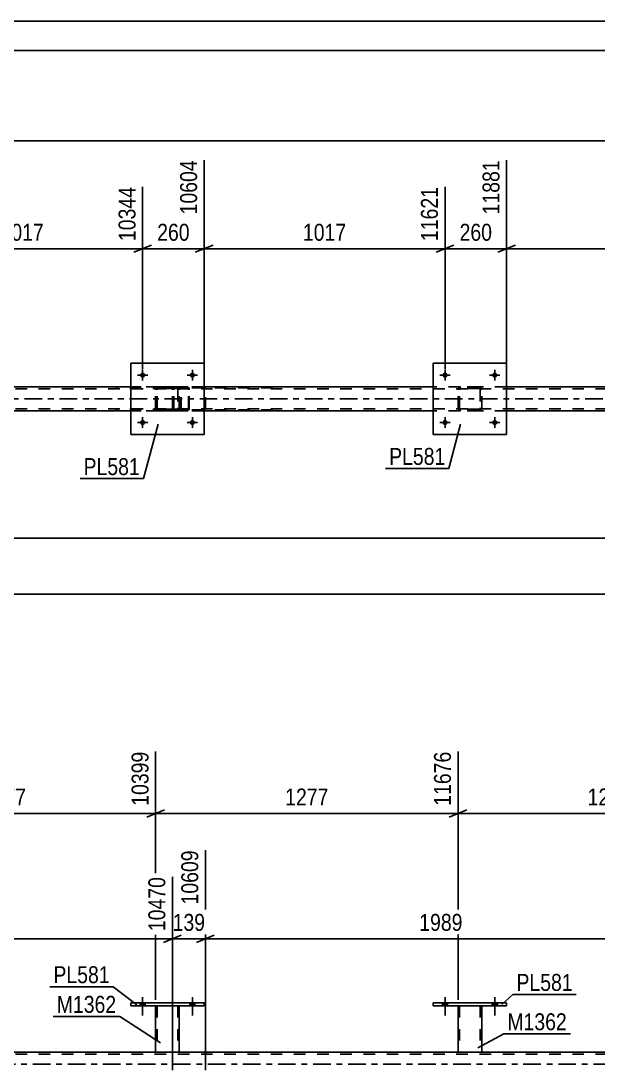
# Model space of a CAD drawing. Header units: millimetres. Extents: x -91 to 750, y -418 to 176.
# Drawn here: x 384.3 to 481.8, y -1 to 176.1 of the extents above; entities that cross this region are included whole.
import ezdxf

# ---------------------------------------------------------------- set-up
doc = ezdxf.new("R2010")
doc.units = ezdxf.units.MM
doc.linetypes.add('DXK_LINE_DOT2', pattern=[3.9198, 1.9599, -1.9599])
doc.linetypes.add('DXK_LINE_DOT3', pattern=[5.9187, 2.979, -0.9799, 0.9799, -0.9799])
doc.styles.add('Arial Narrow', font='ARIALN.TTF', dxfattribs={"height": 0.2})

# ---------------------------------------------------------------- blocks, each defined once
blk = doc.blocks.new('Unknown-814185736-1133')
at = {"color": 5, "linetype": 'Continuous'}
for p, q in [((749.66, 176.05), (-91.34, 176.05)), ((744.66, 171.05), (-86.34, 171.05))]:
    blk.add_line(p, q, dxfattribs=at)
blk = doc.blocks.new('Part-814185736-2740 - 2658')
at = {"color": 7, "linetype": 'DXK_LINE_DOT2'}
for p, q in [((458.11, 113.8), (458.15, 113.99)), ((458.15, 113.99), (458.11, 113.8)), ((458.11, 110.76), (458.11, 113.8)), ((458.35, 113.8), (458.37, 113.89)), ((458.35, 110.76), (458.35, 113.8)), ((458.37, 113.89), (458.42, 113.97)), ((458.41, 114.25), (458.59, 114.28)), ((458.59, 114.28), (458.41, 114.25)), ((458.42, 113.97), (458.5, 114.02)), ((458.5, 114.02), (458.59, 114.04)), ((461.63, 114.28), (458.59, 114.28)), ((461.63, 114.04), (458.59, 114.04)), ((461.63, 114.28), (461.81, 114.25)), ((461.81, 114.25), (461.63, 114.28)), ((461.63, 114.04), (461.72, 114.02)), ((461.72, 114.02), (461.8, 113.97)), ((461.8, 113.97), (461.85, 113.89)), ((461.85, 113.89), (461.87, 113.8)), ((461.87, 113.8), (461.87, 110.76)), ((462.07, 113.99), (462.11, 113.8)), ((462.11, 113.8), (462.07, 113.99)), ((462.11, 110.76), (462.11, 113.8)), ((458.15, 110.58), (458.11, 110.76)), ((458.11, 110.76), (458.15, 110.58)), ((458.37, 110.67), (458.35, 110.76)), ((458.42, 110.59), (458.37, 110.67)), ((458.59, 110.28), (458.41, 110.32)), ((458.41, 110.32), (458.59, 110.28)), ((458.5, 110.54), (458.42, 110.59)), ((458.59, 110.52), (458.5, 110.54)), ((461.63, 110.52), (458.59, 110.52)), ((461.63, 110.28), (458.59, 110.28)), ((461.72, 110.54), (461.63, 110.52)), ((461.81, 110.32), (461.63, 110.28)), ((461.63, 110.28), (461.81, 110.32)), ((461.8, 110.59), (461.72, 110.54)), ((461.85, 110.67), (461.8, 110.59)), ((461.87, 110.76), (461.85, 110.67)), ((462.11, 110.76), (462.07, 110.58)), ((462.07, 110.58), (462.11, 110.76))]:
    blk.add_line(p, q, dxfattribs=at)
at = {"color": 7, "linetype": 'DXK_LINE_DOT3'}
blk.add_line((460.11, 112.28), (460.11, 112.28), dxfattribs=at)
at = {"color": 7, "linetype": 'DXK_LINE_DOT2'}
for centre, start, end in [((458.59, 113.8), 112.5, 157.5), ((458.59, 113.8), 112.5, 157.5), ((461.63, 113.8), 22.5, 67.5), ((461.63, 113.8), 22.5, 67.5), ((458.59, 110.76), 202.5, 247.5), ((458.59, 110.76), 202.5, 247.5), ((461.63, 110.76), 292.5, 337.5), ((461.63, 110.76), 292.5, 337.5)]:
    blk.add_arc(centre, 0.48, start, end, dxfattribs=at)
blk = doc.blocks.new('Bolt-814185736-2729 - 2658')
at = {"linetype": 'Continuous'}
for points in [[(405.27, 108.28, -1), (404.39, 108.28, -1)], [(413.67, 108.28, -1), (412.79, 108.28, -1)]]:
    blk.add_hatch(color=1, dxfattribs=at).paths.add_polyline_path(points)
at = {"color": 1, "linetype": 'Continuous'}
for p, q in [((403.95, 108.28), (405.71, 108.28)), ((404.83, 109.16), (404.83, 107.4)), ((412.35, 108.28), (414.11, 108.28)), ((413.23, 109.16), (413.23, 107.4))]:
    blk.add_line(p, q, dxfattribs=at)
blk = doc.blocks.new('Part-814185736-2745 - 2658')
at = {"color": 2, "linetype": 'Continuous'}
for p, q in [((466.31, 118.28), (453.91, 118.28)), ((453.91, 118.28), (453.91, 106.28)), ((466.31, 106.28), (466.31, 118.28)), ((453.91, 106.28), (466.31, 106.28))]:
    blk.add_line(p, q, dxfattribs=at)
blk = doc.blocks.new('Bolt-814185736-2730 - 2658')
at = {"linetype": 'Continuous'}
for points in [[(405.27, 116.28, -1), (404.39, 116.28, -1)], [(413.67, 116.28, -1), (412.79, 116.28, -1)]]:
    blk.add_hatch(color=1, dxfattribs=at).paths.add_polyline_path(points)
at = {"color": 1, "linetype": 'Continuous'}
for p, q in [((404.83, 117.16), (404.83, 115.4)), ((413.23, 117.16), (413.23, 115.4)), ((403.95, 116.28), (405.71, 116.28)), ((412.35, 116.28), (414.11, 116.28))]:
    blk.add_line(p, q, dxfattribs=at)
blk = doc.blocks.new('Bolt-814185736-2731 - 2658')
at = {"linetype": 'Continuous'}
for points in [[(456.35, 108.28, -1), (455.47, 108.28, -1)], [(464.75, 108.28, -1), (463.87, 108.28, -1)]]:
    blk.add_hatch(color=1, dxfattribs=at).paths.add_polyline_path(points)
at = {"color": 1, "linetype": 'Continuous'}
for p, q in [((455.03, 108.28), (456.79, 108.28)), ((455.91, 109.16), (455.91, 107.4)), ((463.43, 108.28), (465.19, 108.28)), ((464.31, 109.16), (464.31, 107.4))]:
    blk.add_line(p, q, dxfattribs=at)
blk = doc.blocks.new('Bolt-814185736-2732 - 2658')
at = {"linetype": 'Continuous'}
for points in [[(456.35, 116.28, -1), (455.47, 116.28, -1)], [(464.75, 116.28, -1), (463.87, 116.28, -1)]]:
    blk.add_hatch(color=1, dxfattribs=at).paths.add_polyline_path(points)
at = {"color": 1, "linetype": 'Continuous'}
for p, q in [((455.91, 117.16), (455.91, 115.4)), ((464.31, 117.16), (464.31, 115.4)), ((455.03, 116.28), (456.79, 116.28)), ((463.43, 116.28), (465.19, 116.28))]:
    blk.add_line(p, q, dxfattribs=at)
blk = doc.blocks.new('Part-814185736-2734 - 2658')
at = {"color": 7, "linetype": 'DXK_LINE_DOT2'}
for p, q in [((407.03, 113.8), (407.07, 113.99)), ((407.07, 113.99), (407.03, 113.8)), ((407.03, 110.76), (407.03, 113.8)), ((407.27, 113.8), (407.29, 113.89)), ((407.27, 110.76), (407.27, 113.8)), ((407.29, 113.89), (407.34, 113.97)), ((407.33, 114.25), (407.51, 114.28)), ((407.51, 114.28), (407.33, 114.25)), ((407.34, 113.97), (407.42, 114.02)), ((407.42, 114.02), (407.51, 114.04)), ((410.55, 114.28), (407.51, 114.28)), ((410.55, 114.04), (407.51, 114.04)), ((410.55, 114.28), (410.73, 114.25)), ((410.73, 114.25), (410.55, 114.28)), ((410.55, 114.04), (410.64, 114.02)), ((410.64, 114.02), (410.72, 113.97)), ((410.72, 113.97), (410.77, 113.89)), ((410.77, 113.89), (410.79, 113.8)), ((410.79, 113.8), (410.79, 110.76)), ((410.99, 113.99), (411.03, 113.8)), ((411.03, 113.8), (410.99, 113.99)), ((411.03, 110.76), (411.03, 113.8)), ((407.07, 110.58), (407.03, 110.76)), ((407.03, 110.76), (407.07, 110.58)), ((407.29, 110.67), (407.27, 110.76)), ((407.34, 110.59), (407.29, 110.67)), ((407.51, 110.28), (407.33, 110.32)), ((407.33, 110.32), (407.51, 110.28)), ((407.42, 110.54), (407.34, 110.59)), ((407.51, 110.52), (407.42, 110.54)), ((410.55, 110.52), (407.51, 110.52)), ((410.55, 110.28), (407.51, 110.28)), ((410.64, 110.54), (410.55, 110.52)), ((410.73, 110.32), (410.55, 110.28)), ((410.55, 110.28), (410.73, 110.32)), ((410.72, 110.59), (410.64, 110.54)), ((410.77, 110.67), (410.72, 110.59)), ((410.79, 110.76), (410.77, 110.67)), ((411.03, 110.76), (410.99, 110.58)), ((410.99, 110.58), (411.03, 110.76))]:
    blk.add_line(p, q, dxfattribs=at)
at = {"color": 7, "linetype": 'DXK_LINE_DOT3'}
blk.add_line((409.03, 112.28), (409.03, 112.28), dxfattribs=at)
at = {"color": 7, "linetype": 'DXK_LINE_DOT2'}
for centre, start, end in [((407.51, 113.8), 112.5, 157.5), ((407.51, 113.8), 112.5, 157.5), ((410.55, 113.8), 22.5, 67.5), ((410.55, 113.8), 22.5, 67.5), ((407.51, 110.76), 202.5, 247.5), ((407.51, 110.76), 202.5, 247.5), ((410.55, 110.76), 292.5, 337.5), ((410.55, 110.76), 292.5, 337.5)]:
    blk.add_arc(centre, 0.48, start, end, dxfattribs=at)
blk = doc.blocks.new('Part-814185736-2739 - 2658')
at = {"color": 2, "linetype": 'Continuous'}
for p, q in [((415.23, 118.28), (402.83, 118.28)), ((402.83, 118.28), (402.83, 106.28)), ((415.23, 106.28), (415.23, 118.28)), ((402.83, 106.28), (415.23, 106.28))]:
    blk.add_line(p, q, dxfattribs=at)
blk = doc.blocks.new('Part-814185736-2781 - 2658')
at = {"color": 7, "linetype": 'DXK_LINE_DOT2'}
for p, q in [((640.09, 113.96), (35.67, 113.96)), ((415.23, 114.28), (402.83, 114.28)), ((466.31, 114.28), (453.91, 114.28)), ((640.09, 110.6), (35.67, 110.6)), ((415.23, 110.28), (402.83, 110.28)), ((466.31, 110.28), (453.91, 110.28))]:
    blk.add_line(p, q, dxfattribs=at)
at = {"color": 2, "linetype": 'Continuous'}
for p, q in [((402.83, 114.28), (364.15, 114.28)), ((453.91, 114.28), (415.23, 114.28)), ((504.99, 114.28), (466.31, 114.28)), ((402.83, 110.28), (364.15, 110.28)), ((453.91, 110.28), (415.23, 110.28)), ((504.99, 110.28), (466.31, 110.28))]:
    blk.add_line(p, q, dxfattribs=at)
at = {"color": 7, "linetype": 'DXK_LINE_DOT3'}
blk.add_line((35.67, 112.28), (640.09, 112.28), dxfattribs=at)
blk = doc.blocks.new('Part-814185736-2843 - 2658')
at = {"color": 7, "linetype": 'DXK_LINE_DOT2'}
for p, q in [((411.2, 114.09), (411.18, 113.96)), ((411.18, 110.6), (411.18, 113.96)), ((411.35, 113.96), (411.36, 114.03)), ((411.35, 110.6), (411.35, 113.96)), ((411.36, 114.03), (411.4, 114.08)), ((411.52, 114.28), (411.39, 114.26)), ((411.4, 114.08), (411.45, 114.11)), ((411.45, 114.11), (411.52, 114.12)), ((426.84, 114.28), (411.52, 114.28)), ((426.84, 114.12), (411.52, 114.12)), ((415.22, 114.26), (415.09, 114.28)), ((415.09, 114.12), (415.16, 114.11)), ((415.16, 114.11), (415.21, 114.08)), ((415.21, 114.08), (415.25, 114.03)), ((415.25, 114.03), (415.26, 113.96)), ((415.26, 110.6), (415.26, 113.96)), ((415.43, 113.96), (415.41, 114.09)), ((415.43, 110.6), (415.43, 113.96)), ((411.18, 110.6), (411.2, 110.48)), ((411.36, 110.54), (411.35, 110.6)), ((411.4, 110.49), (411.36, 110.54)), ((411.39, 110.31), (411.52, 110.28)), ((411.45, 110.46), (411.4, 110.49)), ((411.52, 110.44), (411.45, 110.46)), ((426.84, 110.44), (411.52, 110.44)), ((426.84, 110.28), (411.52, 110.28)), ((415.16, 110.46), (415.09, 110.44)), ((415.09, 110.28), (415.22, 110.31)), ((415.21, 110.49), (415.16, 110.46)), ((415.25, 110.54), (415.21, 110.49)), ((415.26, 110.6), (415.25, 110.54)), ((415.41, 110.48), (415.43, 110.6))]:
    blk.add_line(p, q, dxfattribs=at)
for centre, start, end in [((411.5, 113.95), 110.7583, 155.68), ((415.1, 113.95), 24.32, 69.2417), ((411.5, 110.62), 204.32, 249.2417)]:
    blk.add_arc(centre, 0.331, start, end, dxfattribs=at)
blk = doc.blocks.new('Part-814185736-2962 - 2658')
at = {"color": 7, "linetype": 'DXK_LINE_DOT2'}
for p, q in [((412.45, 114.28), (400.29, 114.28)), ((412.45, 114.04), (400.29, 114.04)), ((409.9, 113.99), (409.86, 113.8)), ((409.86, 110.76), (409.86, 113.8)), ((410.11, 113.8), (410.13, 113.9)), ((410.11, 110.76), (410.11, 113.8)), ((410.13, 113.9), (410.18, 113.97)), ((410.36, 114.28), (410.17, 114.25)), ((410.18, 113.97), (410.26, 114.03)), ((410.26, 114.03), (410.36, 114.04)), ((411.18, 114.04), (411.18, 114.28)), ((412.55, 114.25), (412.45, 114.28)), ((412.45, 114.04), (412.5, 114.03)), ((412.5, 114.03), (412.55, 113.97)), ((412.64, 114.14), (412.55, 114.25)), ((412.55, 113.97), (412.58, 113.9)), ((412.58, 113.9), (412.59, 113.8)), ((412.59, 110.76), (412.59, 113.8)), ((412.7, 113.99), (412.64, 114.14)), ((412.72, 113.8), (412.7, 113.99)), ((412.72, 110.76), (412.72, 113.8)), ((412.45, 110.52), (400.29, 110.52)), ((412.45, 110.28), (400.29, 110.28)), ((409.86, 110.76), (409.9, 110.58)), ((410.13, 110.67), (410.11, 110.76)), ((410.18, 110.59), (410.13, 110.67)), ((410.17, 110.32), (410.36, 110.28)), ((410.26, 110.54), (410.18, 110.59)), ((410.36, 110.52), (410.26, 110.54)), ((411.18, 110.28), (411.18, 110.52)), ((412.5, 110.54), (412.45, 110.52)), ((412.45, 110.28), (412.55, 110.32)), ((412.55, 110.59), (412.5, 110.54)), ((412.58, 110.67), (412.55, 110.59)), ((412.55, 110.32), (412.64, 110.42)), ((412.59, 110.76), (412.58, 110.67)), ((412.64, 110.42), (412.7, 110.58)), ((412.7, 110.58), (412.72, 110.76))]:
    blk.add_line(p, q, dxfattribs=at)
for centre, start, end in [((410.35, 113.79), 111.1941, 156.1506), ((410.35, 110.78), 203.8494, 248.8059)]:
    blk.add_arc(centre, 0.492, start, end, dxfattribs=at)
blk = doc.blocks.new('Part-814185736-4037 - 3674')
at = {"color": 2, "linetype": 'Continuous'}
for p, q in [((458.11, 9.84), (458.11, 2)), ((462.11, 9.84), (462.11, 2)), ((458.11, 2), (462.11, 2))]:
    blk.add_line(p, q, dxfattribs=at)
at = {"color": 7, "linetype": 'DXK_LINE_DOT2'}
for p, q in [((458.11, 9.84), (462.11, 9.84)), ((458.11, 9.84), (458.11, 9.84)), ((458.11, 9.84), (458.11, 9.84)), ((458.35, 9.84), (458.35, 2)), ((461.87, 9.84), (461.87, 2)), ((462.11, 9.84), (462.11, 9.84)), ((462.11, 9.84), (462.11, 9.84)), ((461.81, 2), (461.85, 2)), ((461.81, 2), (461.85, 2)), ((461.85, 2), (461.87, 2)), ((461.85, 2), (461.87, 2))]:
    blk.add_line(p, q, dxfattribs=at)
blk = doc.blocks.new('Part-814185736-3885 - 3674')
at = {"color": 2, "linetype": 'Continuous'}
for p, q in [((407.03, 2), (359.95, 2)), ((458.11, 2), (411.03, 2)), ((509.19, 2), (462.11, 2))]:
    blk.add_line(p, q, dxfattribs=at)
at = {"color": 7, "linetype": 'DXK_LINE_DOT2'}
for p, q in [((411.03, 2), (407.03, 2)), ((462.11, 2), (458.11, 2)), ((640.09, 1.68), (25.23, 1.68))]:
    blk.add_line(p, q, dxfattribs=at)
at = {"color": 7, "linetype": 'DXK_LINE_DOT3'}
blk.add_line((25.23, 0), (640.09, 0), dxfattribs=at)
blk = doc.blocks.new('Part-814185736-4027 - 3674')
at = {"color": 2, "linetype": 'Continuous'}
for p, q in [((407.03, 9.84), (407.03, 2)), ((411.03, 9.84), (411.03, 2)), ((407.03, 2), (411.03, 2))]:
    blk.add_line(p, q, dxfattribs=at)
at = {"color": 7, "linetype": 'DXK_LINE_DOT2'}
for p, q in [((407.03, 9.84), (411.03, 9.84)), ((407.03, 9.84), (407.03, 9.84)), ((407.03, 9.84), (407.03, 9.84)), ((407.27, 9.84), (407.27, 2)), ((410.79, 9.84), (410.79, 2)), ((411.03, 9.84), (411.03, 9.84)), ((411.03, 9.84), (411.03, 9.84)), ((410.73, 2), (410.77, 2)), ((410.73, 2), (410.77, 2)), ((410.77, 2), (410.79, 2)), ((410.77, 2), (410.79, 2))]:
    blk.add_line(p, q, dxfattribs=at)
blk = doc.blocks.new('Part-814185736-4032 - 3674')
at = {"color": 2, "linetype": 'Continuous'}
for p, q in [((402.83, 10.32), (402.83, 9.84)), ((415.23, 10.32), (402.83, 10.32)), ((402.83, 9.84), (415.23, 9.84)), ((415.23, 9.84), (415.23, 10.32))]:
    blk.add_line(p, q, dxfattribs=at)
blk = doc.blocks.new('Part-814185736-4042 - 3674')
at = {"color": 2, "linetype": 'Continuous'}
for p, q in [((453.91, 10.32), (453.91, 9.84)), ((466.31, 10.32), (453.91, 10.32)), ((453.91, 9.84), (466.31, 9.84)), ((466.31, 9.84), (466.31, 10.32))]:
    blk.add_line(p, q, dxfattribs=at)
blk = doc.blocks.new('Bolt-814185736-4132 - 3674')
at = {"linetype": 'Continuous'}
for points in [[(404.39, 9.84), (405.27, 9.84), (405.27, 10.32), (404.39, 10.32)], [(412.79, 9.84), (413.67, 9.84), (413.67, 10.32), (412.79, 10.32)]]:
    blk.add_hatch(color=1, dxfattribs=at).paths.add_polyline_path(points)
at = {"color": 1, "linetype": 'Continuous'}
for p, q in [((404.83, 11.32), (404.83, 8.2)), ((413.23, 11.32), (413.23, 8.2)), ((404.39, 10.32), (404.39, 9.84)), ((405.27, 10.32), (405.27, 9.84)), ((412.79, 10.32), (412.79, 9.84)), ((413.67, 10.32), (413.67, 9.84))]:
    blk.add_line(p, q, dxfattribs=at)
blk = doc.blocks.new('Bolt-814185736-4133 - 3674')
at = {"linetype": 'Continuous'}
for points in [[(404.39, 9.84), (405.27, 9.84), (405.27, 10.32), (404.39, 10.32)], [(412.79, 9.84), (413.67, 9.84), (413.67, 10.32), (412.79, 10.32)]]:
    blk.add_hatch(color=1, dxfattribs=at).paths.add_polyline_path(points)
at = {"color": 1, "linetype": 'Continuous'}
for p, q in [((404.83, 11.32), (404.83, 8.2)), ((413.23, 11.32), (413.23, 8.2)), ((404.39, 10.32), (404.39, 9.84)), ((405.27, 10.32), (405.27, 9.84)), ((412.79, 10.32), (412.79, 9.84)), ((413.67, 10.32), (413.67, 9.84))]:
    blk.add_line(p, q, dxfattribs=at)
blk = doc.blocks.new('Bolt-814185736-4134 - 3674')
at = {"linetype": 'Continuous'}
for points in [[(455.47, 9.84), (456.35, 9.84), (456.35, 10.32), (455.47, 10.32)], [(463.87, 9.84), (464.75, 9.84), (464.75, 10.32), (463.87, 10.32)]]:
    blk.add_hatch(color=1, dxfattribs=at).paths.add_polyline_path(points)
at = {"color": 1, "linetype": 'Continuous'}
for p, q in [((455.91, 11.32), (455.91, 8.2)), ((464.31, 11.32), (464.31, 8.2)), ((455.47, 10.32), (455.47, 9.84)), ((456.35, 10.32), (456.35, 9.84)), ((463.87, 10.32), (463.87, 9.84)), ((464.75, 10.32), (464.75, 9.84))]:
    blk.add_line(p, q, dxfattribs=at)
blk = doc.blocks.new('Bolt-814185736-4135 - 3674')
at = {"linetype": 'Continuous'}
for points in [[(455.47, 9.84), (456.35, 9.84), (456.35, 10.32), (455.47, 10.32)], [(463.87, 9.84), (464.75, 9.84), (464.75, 10.32), (463.87, 10.32)]]:
    blk.add_hatch(color=1, dxfattribs=at).paths.add_polyline_path(points)
at = {"color": 1, "linetype": 'Continuous'}
for p, q in [((455.91, 11.32), (455.91, 8.2)), ((464.31, 11.32), (464.31, 8.2)), ((455.47, 10.32), (455.47, 9.84)), ((456.35, 10.32), (456.35, 9.84)), ((463.87, 10.32), (463.87, 9.84)), ((464.75, 10.32), (464.75, 9.84))]:
    blk.add_line(p, q, dxfattribs=at)
blk = doc.blocks.new('StraightDimension-814185736-3009 - 2658')
at = {"color": 7, "linetype": 'Continuous'}
blk.add_line((10.43, 79.32), (640.09, 79.32), dxfattribs=at)
blk = doc.blocks.new('StraightDimension-814185736-3322 - 2658')
at = {"color": 7, "linetype": 'Continuous'}
for p, q in [((466.31, 115.28), (466.31, 152.55)), ((455.91, 117.28), (455.91, 148.05)), ((454.41, 137.01), (457.41, 138.21)), ((467.81, 138.21), (464.81, 137.01)), ((455.91, 137.61), (466.31, 137.61))]:
    blk.add_line(p, q, dxfattribs=at)
at = {"color": 0}
blk.add_wipeout([(464.45, 138.36), (464.45, 142.56), (457.77, 142.56), (457.77, 138.36)], dxfattribs=at)
at = {"color": 3, "style": 'Arial Narrow'}
blk.add_text('260', height=2.863, dxfattribs=at).set_placement((458.37, 138.96))
at = {"color": 0, "linetype": 'Continuous'}
blk.add_wipeout([(465.71, 153.15), (461.51, 153.15), (461.51, 142.81), (465.71, 142.81)], dxfattribs=at)
at = {"color": 3, "linetype": 'Continuous', "style": 'Arial Narrow'}
blk.add_text('11881', height=2.863, rotation=90.0002, dxfattribs=at).set_placement((465.11, 143.41))
blk = doc.blocks.new('StraightDimension-814185736-3125 - 2658')
at = {"color": 7, "linetype": 'Continuous'}
blk.add_line((9.79, 155.82), (640.73, 155.82), dxfattribs=at)
blk = doc.blocks.new('StraightDimension-814185736-3148 - 2658')
at = {"color": 7, "linetype": 'Continuous'}
blk.add_line((74.65, 88.78), (640.09, 88.78), dxfattribs=at)
blk = doc.blocks.new('StraightDimension-814185736-3304 - 2658')
at = {"color": 7, "linetype": 'Continuous'}
for p, q in [((466.31, 115.28), (466.31, 152.55)), ((506.99, 117.28), (506.99, 148.05)), ((467.81, 138.21), (464.81, 137.01)), ((505.49, 137.01), (508.49, 138.21)), ((466.31, 137.61), (506.99, 137.61))]:
    blk.add_line(p, q, dxfattribs=at)
at = {"color": 0, "linetype": 'Continuous'}
blk.add_wipeout([(506.39, 148.65), (502.19, 148.65), (502.19, 138.31), (506.39, 138.31)], dxfattribs=at)
at = {"color": 0}
blk.add_wipeout([(490.91, 138.36), (490.91, 142.56), (482.39, 142.56), (482.39, 138.36)], dxfattribs=at)
at = {"color": 3, "linetype": 'Continuous', "style": 'Arial Narrow'}
blk.add_text('12898', height=2.863, rotation=90.0002, dxfattribs=at).set_placement((505.79, 138.91))
at = {"color": 3, "style": 'Arial Narrow'}
blk.add_text('1017', height=2.863, dxfattribs=at).set_placement((482.99, 138.96))
blk = doc.blocks.new('StraightDimension-814185736-3340 - 2658')
at = {"color": 7, "linetype": 'Continuous'}
for p, q in [((415.23, 115.28), (415.23, 152.55)), ((455.91, 117.28), (455.91, 148.05)), ((416.73, 138.21), (413.73, 137.01)), ((454.41, 137.01), (457.41, 138.21)), ((415.23, 137.61), (455.91, 137.61))]:
    blk.add_line(p, q, dxfattribs=at)
at = {"color": 0, "linetype": 'Continuous'}
blk.add_wipeout([(455.31, 148.65), (451.11, 148.65), (451.11, 138.31), (455.31, 138.31)], dxfattribs=at)
at = {"color": 0}
blk.add_wipeout([(439.83, 138.36), (439.83, 142.56), (431.31, 142.56), (431.31, 138.36)], dxfattribs=at)
at = {"color": 3, "linetype": 'Continuous', "style": 'Arial Narrow'}
blk.add_text('11621', height=2.863, rotation=90.0002, dxfattribs=at).set_placement((454.71, 138.91))
at = {"color": 3, "style": 'Arial Narrow'}
blk.add_text('1017', height=2.863, dxfattribs=at).set_placement((431.91, 138.96))
blk = doc.blocks.new('StraightDimension-814185736-3625 - 2658')
at = {"color": 7, "linetype": 'Continuous'}
for p, q in [((364.15, 115.28), (364.15, 150.73)), ((404.83, 117.28), (404.83, 148.05)), ((365.65, 138.21), (362.65, 137.01)), ((403.33, 137.01), (406.33, 138.21)), ((364.15, 137.61), (404.83, 137.61))]:
    blk.add_line(p, q, dxfattribs=at)
at = {"color": 0, "linetype": 'Continuous'}
blk.add_wipeout([(404.23, 148.65), (400.03, 148.65), (400.03, 138.31), (404.23, 138.31)], dxfattribs=at)
at = {"color": 0}
blk.add_wipeout([(388.75, 138.36), (388.75, 142.56), (380.23, 142.56), (380.23, 138.36)], dxfattribs=at)
at = {"color": 3, "linetype": 'Continuous', "style": 'Arial Narrow'}
blk.add_text('10344', height=2.863, rotation=90.0002, dxfattribs=at).set_placement((403.63, 138.91))
at = {"color": 3, "style": 'Arial Narrow'}
blk.add_text('1017', height=2.863, dxfattribs=at).set_placement((380.83, 138.96))
blk = doc.blocks.new('StraightDimension-814185736-3643 - 2658')
at = {"color": 7, "linetype": 'Continuous'}
for p, q in [((415.23, 115.28), (415.23, 152.55)), ((404.83, 117.28), (404.83, 148.05)), ((403.33, 137.01), (406.33, 138.21)), ((416.73, 138.21), (413.73, 137.01)), ((404.83, 137.61), (415.23, 137.61))]:
    blk.add_line(p, q, dxfattribs=at)
at = {"color": 0}
blk.add_wipeout([(413.37, 138.36), (413.37, 142.56), (406.69, 142.56), (406.69, 138.36)], dxfattribs=at)
at = {"color": 3, "style": 'Arial Narrow'}
blk.add_text('260', height=2.863, dxfattribs=at).set_placement((407.29, 138.96))
at = {"color": 0, "linetype": 'Continuous'}
blk.add_wipeout([(414.63, 153.15), (410.43, 153.15), (410.43, 142.81), (414.63, 142.81)], dxfattribs=at)
at = {"color": 3, "linetype": 'Continuous', "style": 'Arial Narrow'}
blk.add_text('10604', height=2.863, rotation=90.0002, dxfattribs=at).set_placement((414.03, 143.41))
blk = doc.blocks.new('StraightDimension-814185736-5164 - 3674')
at = {"color": 7, "linetype": 'Continuous'}
for p, q in [((458.11, 10.84), (458.11, 52.74)), ((509.19, 10.84), (509.19, 52.74)), ((459.61, 42.9), (456.61, 41.7)), ((507.69, 41.7), (510.69, 42.9)), ((458.11, 42.3), (509.19, 42.3))]:
    blk.add_line(p, q, dxfattribs=at)
at = {"color": 0, "linetype": 'Continuous'}
blk.add_wipeout([(508.59, 53.34), (504.39, 53.34), (504.39, 43), (508.59, 43)], dxfattribs=at)
at = {"color": 0}
blk.add_wipeout([(487.91, 43.05), (487.91, 47.25), (479.39, 47.25), (479.39, 43.05)], dxfattribs=at)
at = {"color": 3, "linetype": 'Continuous', "style": 'Arial Narrow'}
blk.add_text('12953', height=2.863, rotation=90.0002, dxfattribs=at).set_placement((507.99, 43.6))
at = {"color": 3, "style": 'Arial Narrow'}
blk.add_text('1277', height=2.863, dxfattribs=at).set_placement((479.99, 43.65))
blk = doc.blocks.new('StraightDimension-814185736-5144 - 3674')
at = {"color": 7, "linetype": 'Continuous'}
for p, q in [((407.03, 10.84), (407.03, 52.74)), ((355.95, 10.84), (355.95, 50.91)), ((357.45, 42.9), (354.45, 41.7)), ((405.53, 41.7), (408.53, 42.9)), ((355.95, 42.3), (407.03, 42.3))]:
    blk.add_line(p, q, dxfattribs=at)
at = {"color": 0, "linetype": 'Continuous'}
blk.add_wipeout([(406.43, 53.34), (402.23, 53.34), (402.23, 43), (406.43, 43)], dxfattribs=at)
at = {"color": 0}
blk.add_wipeout([(385.75, 43.05), (385.75, 47.25), (377.23, 47.25), (377.23, 43.05)], dxfattribs=at)
at = {"color": 3, "linetype": 'Continuous', "style": 'Arial Narrow'}
blk.add_text('10399', height=2.863, rotation=90.0002, dxfattribs=at).set_placement((405.83, 43.6))
at = {"color": 3, "style": 'Arial Narrow'}
blk.add_text('1277', height=2.863, dxfattribs=at).set_placement((377.83, 43.65))
blk = doc.blocks.new('StraightDimension-814185736-5154 - 3674')
at = {"color": 7, "linetype": 'Continuous'}
for p, q in [((407.03, 10.84), (407.03, 52.74)), ((458.11, 10.84), (458.11, 52.74)), ((408.53, 42.9), (405.53, 41.7)), ((456.61, 41.7), (459.61, 42.9)), ((407.03, 42.3), (458.11, 42.3))]:
    blk.add_line(p, q, dxfattribs=at)
at = {"color": 0, "linetype": 'Continuous'}
blk.add_wipeout([(457.51, 53.34), (453.31, 53.34), (453.31, 43), (457.51, 43)], dxfattribs=at)
at = {"color": 0}
blk.add_wipeout([(436.83, 43.05), (436.83, 47.25), (428.31, 47.25), (428.31, 43.05)], dxfattribs=at)
at = {"color": 3, "linetype": 'Continuous', "style": 'Arial Narrow'}
blk.add_text('11676', height=2.863, rotation=90.0002, dxfattribs=at).set_placement((456.91, 43.6))
at = {"color": 3, "style": 'Arial Narrow'}
blk.add_text('1277', height=2.863, dxfattribs=at).set_placement((428.91, 43.65))
blk = doc.blocks.new('StraightDimension-814185736-8386 - 3674')
at = {"color": 7, "linetype": 'Continuous'}
for p, q in [((415.43, -1), (415.43, 36.08)), ((494.99, -1), (494.99, 31.58)), ((416.93, 21.74), (413.93, 20.54)), ((493.49, 20.54), (496.49, 21.74)), ((415.43, 21.14), (494.99, 21.14))]:
    blk.add_line(p, q, dxfattribs=at)
at = {"color": 0, "linetype": 'Continuous'}
blk.add_wipeout([(494.39, 32.18), (490.19, 32.18), (490.19, 21.84), (494.39, 21.84)], dxfattribs=at)
at = {"color": 0}
blk.add_wipeout([(459.47, 21.89), (459.47, 26.09), (450.96, 26.09), (450.96, 21.89)], dxfattribs=at)
at = {"color": 3, "linetype": 'Continuous', "style": 'Arial Narrow'}
blk.add_text('12598', height=2.863, rotation=90.0002, dxfattribs=at).set_placement((493.79, 22.44))
at = {"color": 3, "style": 'Arial Narrow'}
blk.add_text('1989', height=2.863, dxfattribs=at).set_placement((451.56, 22.49))
blk = doc.blocks.new('StraightDimension-814185736-8387 - 3674')
at = {"color": 7, "linetype": 'Continuous'}
for p, q in [((415.43, -1), (415.43, 36.08)), ((409.86, -1), (409.86, 31.58)), ((408.36, 20.54), (411.36, 21.74)), ((416.93, 21.74), (413.93, 20.54)), ((409.86, 21.14), (415.43, 21.14))]:
    blk.add_line(p, q, dxfattribs=at)
at = {"color": 0}
blk.add_wipeout([(415.99, 21.89), (415.99, 26.09), (409.3, 26.09), (409.3, 21.89)], dxfattribs=at)
at = {"color": 3, "style": 'Arial Narrow'}
blk.add_text('139', height=2.863, dxfattribs=at).set_placement((409.9, 22.49))
at = {"color": 0, "linetype": 'Continuous'}
blk.add_wipeout([(414.83, 36.68), (410.63, 36.68), (410.63, 26.34), (414.83, 26.34)], dxfattribs=at)
at = {"color": 3, "linetype": 'Continuous', "style": 'Arial Narrow'}
blk.add_text('10609', height=2.863, rotation=90.0002, dxfattribs=at).set_placement((414.23, 26.94))
blk = doc.blocks.new('StraightDimension-814185736-8388 - 3674')
at = {"color": 7, "linetype": 'Continuous'}
for p, q in [((330.3, -1), (330.3, 34.25)), ((409.86, -1), (409.86, 31.58)), ((331.8, 21.74), (328.8, 20.54)), ((408.36, 20.54), (411.36, 21.74)), ((330.3, 21.14), (409.86, 21.14))]:
    blk.add_line(p, q, dxfattribs=at)
at = {"color": 0, "linetype": 'Continuous'}
blk.add_wipeout([(409.26, 32.18), (405.06, 32.18), (405.06, 21.84), (409.26, 21.84)], dxfattribs=at)
at = {"color": 0}
blk.add_wipeout([(374.33, 21.89), (374.33, 26.09), (365.82, 26.09), (365.82, 21.89)], dxfattribs=at)
at = {"color": 3, "linetype": 'Continuous', "style": 'Arial Narrow'}
blk.add_text('10470', height=2.863, rotation=90.0002, dxfattribs=at).set_placement((408.66, 22.44))
at = {"color": 3, "style": 'Arial Narrow'}
blk.add_text('1989', height=2.863, dxfattribs=at).set_placement((366.42, 22.49))
blk = doc.blocks.new('Mark-814185736-2735 - 2658')
at = {"color": 0}
blk.add_wipeout([(404.36, 99.41), (404.36, 102.41), (394.86, 102.41), (394.86, 99.41)], dxfattribs=at)
blk.add_wipeout([(404.36, 99.41), (404.36, 102.41), (394.86, 102.41), (394.86, 99.41)], dxfattribs=at)
at = {"color": 30, "linetype": 'Continuous'}
for p in [(407.43, 108), (394.26, 98.81)]:
    blk.add_line(p, (404.96, 98.81), dxfattribs=at)
at = {"color": 3, "style": 'Arial Narrow'}
blk.add_text('PL581', height=2.863, dxfattribs=at).set_placement((394.86, 99.41))
blk = doc.blocks.new('Mark-814185736-2741 - 2658')
at = {"color": 0}
blk.add_wipeout([(455.98, 101.13), (455.98, 104.13), (446.47, 104.13), (446.47, 101.13)], dxfattribs=at)
blk.add_wipeout([(455.98, 101.13), (455.98, 104.13), (446.47, 104.13), (446.47, 101.13)], dxfattribs=at)
at = {"color": 30, "linetype": 'Continuous'}
for p in [(458.51, 108), (445.87, 100.53)]:
    blk.add_line(p, (456.58, 100.53), dxfattribs=at)
at = {"color": 3, "style": 'Arial Narrow'}
blk.add_text('PL581', height=2.863, dxfattribs=at).set_placement((446.47, 101.13))
blk = doc.blocks.new('Mark-814185736-4033 - 3674')
at = {"color": 0}
blk.add_wipeout([(476.49, 5.71), (476.49, 8.71), (466.44, 8.71), (466.44, 5.71)], dxfattribs=at)
blk.add_wipeout([(476.49, 5.71), (476.49, 8.71), (466.44, 8.71), (466.44, 5.71)], dxfattribs=at)
at = {"color": 30, "linetype": 'Continuous'}
for p, q in [((461.44, 2.76), (465.84, 5.11)), ((465.84, 5.11), (477.09, 5.11))]:
    blk.add_line(p, q, dxfattribs=at)
at = {"color": 3, "style": 'Arial Narrow'}
blk.add_text('M1362', height=2.863, dxfattribs=at).set_placement((466.44, 5.71))
blk = doc.blocks.new('Mark-814185736-4023 - 3674')
at = {"color": 0}
blk.add_wipeout([(400.38, 8.65), (400.38, 11.65), (390.33, 11.65), (390.33, 8.65)], dxfattribs=at)
blk.add_wipeout([(400.38, 8.65), (400.38, 11.65), (390.33, 11.65), (390.33, 8.65)], dxfattribs=at)
at = {"color": 30, "linetype": 'Continuous'}
for p in [(389.73, 8.05), (407.84, 3.58)]:
    blk.add_line(p, (400.98, 8.05), dxfattribs=at)
at = {"color": 3, "style": 'Arial Narrow'}
blk.add_text('M1362', height=2.863, dxfattribs=at).set_placement((390.33, 8.65))
blk = doc.blocks.new('Mark-814185736-4028 - 3674')
at = {"color": 0}
blk.add_wipeout([(399.27, 13.66), (399.27, 16.66), (389.77, 16.66), (389.77, 13.66)], dxfattribs=at)
blk.add_wipeout([(399.27, 13.66), (399.27, 16.66), (389.77, 16.66), (389.77, 13.66)], dxfattribs=at)
at = {"color": 30, "linetype": 'Continuous'}
for p in [(389.17, 13.06), (403.87, 9.99)]:
    blk.add_line(p, (399.87, 13.06), dxfattribs=at)
at = {"color": 3, "style": 'Arial Narrow'}
blk.add_text('PL581', height=2.863, dxfattribs=at).set_placement((389.77, 13.66))
blk = doc.blocks.new('Mark-814185736-4038 - 3674')
at = {"color": 0}
blk.add_wipeout([(477.48, 12.35), (477.48, 15.35), (467.98, 15.35), (467.98, 12.35)], dxfattribs=at)
blk.add_wipeout([(477.48, 12.35), (477.48, 15.35), (467.98, 15.35), (467.98, 12.35)], dxfattribs=at)
at = {"color": 30, "linetype": 'Continuous'}
for p, q in [((465.52, 10.04), (467.38, 11.75)), ((467.38, 11.75), (478.08, 11.75))]:
    blk.add_line(p, q, dxfattribs=at)
at = {"color": 3, "style": 'Arial Narrow'}
blk.add_text('PL581', height=2.863, dxfattribs=at).set_placement((467.98, 12.35))

msp = doc.modelspace()

# ---------------------------------------------------------------- block references
for name in ['Unknown-814185736-1133', 'Part-814185736-2739 - 2658', 'Bolt-814185736-2730 - 2658', 'Part-814185736-2745 - 2658', 'Bolt-814185736-2732 - 2658', 'Part-814185736-2781 - 2658', 'Part-814185736-2962 - 2658', 'Part-814185736-2734 - 2658', 'Part-814185736-2843 - 2658', 'Part-814185736-2740 - 2658', 'Bolt-814185736-2729 - 2658', 'Bolt-814185736-2731 - 2658', 'Bolt-814185736-4132 - 3674', 'Bolt-814185736-4133 - 3674', 'Bolt-814185736-4134 - 3674', 'Bolt-814185736-4135 - 3674', 'Part-814185736-4032 - 3674', 'Part-814185736-4027 - 3674', 'Part-814185736-4042 - 3674', 'Part-814185736-4037 - 3674', 'Part-814185736-3885 - 3674']:
    msp.add_blockref(name, (0, 0))

# ---------------------------------------------------------------- next in the draw order: block references
for name in ['StraightDimension-814185736-3322 - 2658', 'StraightDimension-814185736-3009 - 2658', 'StraightDimension-814185736-5144 - 3674', 'StraightDimension-814185736-5164 - 3674']:
    msp.add_blockref(name, (0, 0))

# ---------------------------------------------------------------- next in the draw order: block references
for name in ['StraightDimension-814185736-3125 - 2658', 'StraightDimension-814185736-3148 - 2658', 'StraightDimension-814185736-5154 - 3674']:
    msp.add_blockref(name, (0, 0))

# ---------------------------------------------------------------- next in the draw order: block references
for name in ['StraightDimension-814185736-3340 - 2658', 'StraightDimension-814185736-3304 - 2658', 'StraightDimension-814185736-3625 - 2658', 'Mark-814185736-2735 - 2658', 'Mark-814185736-2741 - 2658', 'StraightDimension-814185736-8386 - 3674']:
    msp.add_blockref(name, (0, 0))

# ---------------------------------------------------------------- next in the draw order: block references
for name in ['StraightDimension-814185736-3643 - 2658', 'StraightDimension-814185736-8387 - 3674', 'Mark-814185736-4038 - 3674', 'Mark-814185736-4033 - 3674']:
    msp.add_blockref(name, (0, 0))

# ---------------------------------------------------------------- next in the draw order: block references
msp.add_blockref('StraightDimension-814185736-8388 - 3674', (0, 0))

# ---------------------------------------------------------------- next in the draw order: block references
msp.add_blockref('Mark-814185736-4023 - 3674', (0, 0))

# ---------------------------------------------------------------- next in the draw order: block references
msp.add_blockref('Mark-814185736-4028 - 3674', (0, 0))

doc.saveas('drawing.dxf')
